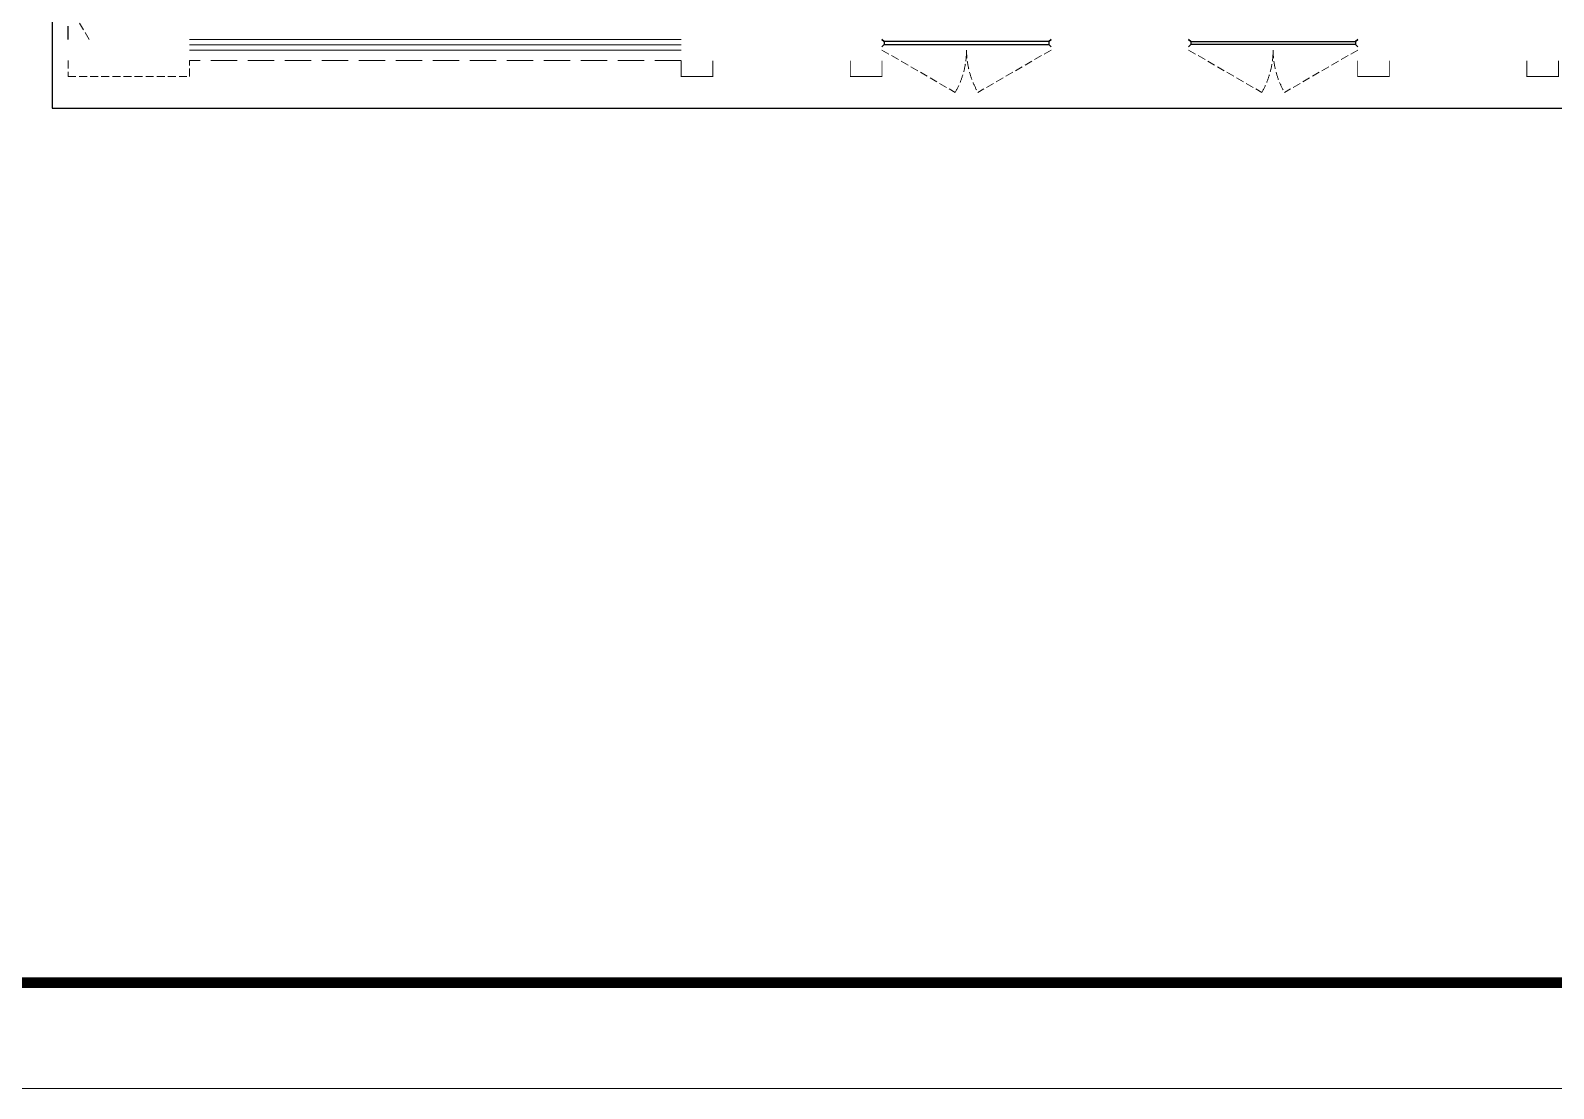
# Model space of a CAD drawing. Extents: x 2803505 to 5851001, y -1372902 to 24339.
# Drawn here: x 3258656 to 3273065, y -986254 to -976250 of the extents above; entities that cross this region are included whole.
import ezdxf

# ---------------------------------------------------------------- set-up
doc = ezdxf.new("R2010")
doc.units = 0
doc.header["$LTSCALE"] = 1000
doc.header["$MEASUREMENT"] = 0
doc.linetypes.add('#P_--_20B1_001_t3$0$DASH', pattern=[0.35, 0.25, -0.1])
doc.linetypes.add('DASH', pattern=[0.35, 0.25, -0.1])
doc.layers.get('0').update_dxf_attribs({"linetype": 'CONTINUOUS'})
for name, color, linetype in [('!!电气', 1, 'CONTINUOUS'), ('3-栏杆1', 252, 'CONTINUOUS'), ('看线', 185, 'CONTINUOUS')]:
    doc.layers.add(name, color=color, linetype=linetype)
for name, color, linetype, lineweight in [('WINDOW', 146, 'CONTINUOUS', 20), ('图框', 147, 'CONTINUOUS', 20), ('平面-栏杆', 56, 'CONTINUOUS', 15), ('平面-看线', 252, 'CONTINUOUS', 15)]:
    doc.layers.add(name, color=color, linetype=linetype, lineweight=lineweight)

# ---------------------------------------------------------------- blocks, each defined once
blk = doc.blocks.new('ASDFSD')
at = {"layer": '3-栏杆1', "color": 5}
for p, q in [((681763, 334938), (681742, 334955)), ((681742, 334955), (681763, 334938)), ((681742, 334888), (681763, 334908)), ((683322, 334937), (681763, 334938)), ((681763, 334938), (681763, 334908)), ((681763, 334908), (683322, 334908)), ((683322, 334938), (683342, 334955)), ((683342, 334955), (683322, 334938)), ((683322, 334938), (683322, 334908)), ((683322, 334908), (683342, 334888)), ((683342, 334888), (683322, 334908))]:
    blk.add_line(p, q, dxfattribs=at)
blk = doc.blocks.new('A$C100F5A36')
at = {"color": 252, "const_width": 8}
for points in [[(20152, -18982), (20152, -19132), (20452, -19132), (20452, -18982)], [(21752, -18982), (21752, -19132), (22052, -19132), (22052, -18982)], [(26852, -18982), (26852, -19132), (26552, -19132), (26552, -18982)], [(28452, -18982), (28452, -19132), (28152, -19132), (28152, -18982)]]:
    blk.add_lwpolyline(points, dxfattribs=at)
at = {"layer": 'WINDOW', "color": 252, "linetype": 'DASH', "ltscale": 0.3}
for points in [[(14552, -18782), (14052, -17916, -0.131652), (14552, -17782)], [(22052, -18882), (22745, -19282, 0.131652), (22852, -18882)], [(23652, -18882), (22960, -19282, -0.131652), (22852, -18882)], [(24952, -18882), (25645, -19282, 0.131652), (25752, -18882)], [(26552, -18882), (25860, -19282, -0.131652), (25752, -18882)]]:
    blk.add_lwpolyline(points, format="xyb", dxfattribs=at)
at = {"layer": '平面-栏杆', "color": 252}
for points in [[(20152, -18832), (15502, -18832)], [(20152, -18882), (15502, -18882)]]:
    blk.add_lwpolyline(points, dxfattribs=at)
at = {"layer": '平面-看线', "color": 252}
blk.add_lwpolyline([(20152, -18782), (15502, -18782)], dxfattribs=at)
at = {"layer": '平面-看线', "color": 252, "linetype": 'DASH', "ltscale": 0.3}
blk.add_lwpolyline([(14352, -18982), (14352, -19132), (15502, -19132), (15502, -18982)], dxfattribs=at)
at = {"layer": '平面-看线', "color": 252, "linetype": 'DASH'}
blk.add_lwpolyline([(20152, -18982), (15502, -18982)], dxfattribs=at)
at = {"layer": '看线', "color": 252, "linetype": '#P_--_20B1_001_t3$0$DASH', "ltscale": 0.5}
blk.add_lwpolyline([(14352, -18782), (14352, -17932), (11402, -17932), (11402, -9532), (13352, -9532), (13352, -8532), (19902, -8532)], dxfattribs=at)
at = {"layer": '看线', "color": 252}
blk.add_lwpolyline([(14202, -18232), (14202, -19432), (34552, -19432), (34552, -17932), (36802, -17932)], dxfattribs=at)
at = {"color": 252}
blk.add_blockref('ASDFSD', (-659690, -353738), dxfattribs=at)
at = {"color": 252, "xscale": -1}
blk.add_blockref('ASDFSD', (708295, -353738), dxfattribs=at)

msp = doc.modelspace()

# ---------------------------------------------------------------- block references
at = {"layer": '!!电气'}
msp.add_blockref('A$C100F5A36', (3244659.7, -957553.6), dxfattribs=at)

# ---------------------------------------------------------------- next in the draw order: linework, layer by layer
at = {"layer": '图框'}
msp.add_lwpolyline([(3242159.7, -926853.6), (3326259.7, -926853.6), (3326259.7, -986253.6), (3242159.7, -986253.6)], close=True, dxfattribs=at)
at = {"layer": '图框', "const_width": 100}
msp.add_lwpolyline([(3325259.7, -985253.6), (3325259.7, -927853.6), (3244659.7, -927853.6), (3244659.7, -985253.6)], close=True, dxfattribs=at)

doc.saveas('drawing.dxf')
